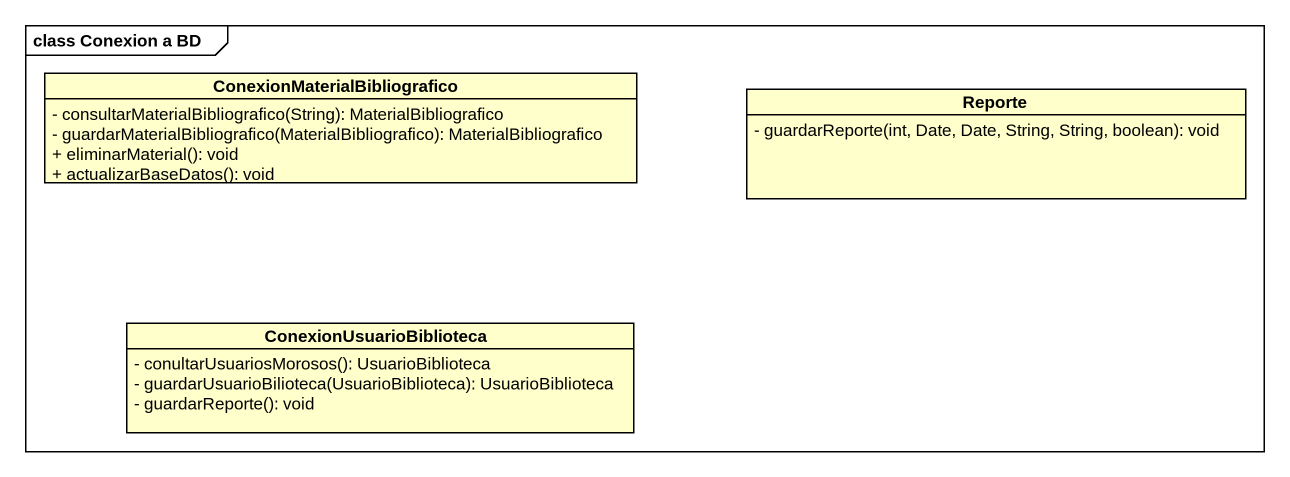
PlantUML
@startuml
mainframe class Conexion a BD
hide circle
hide empty members
skinparam classAttributeIconSize 0
class "ConexionMaterialBibliografico" as ConexionMaterialBibliografic {
  - consultarMaterialBibliografico(String): MaterialBibliografico
  - guardarMaterialBibliografico(MaterialBibliografico): MaterialBibliografico
  + eliminarMaterial(): void
  + actualizarBaseDatos(): void
}
class Reporte {
  - guardarReporte(int, Date, Date, String, String, boolean): void
}
class ConexionUsuarioBiblioteca {
  - conultarUsuariosMorosos(): UsuarioBiblioteca
  - guardarUsuarioBilioteca(UsuarioBiblioteca): UsuarioBiblioteca
  - guardarReporte(): void
}
@enduml
